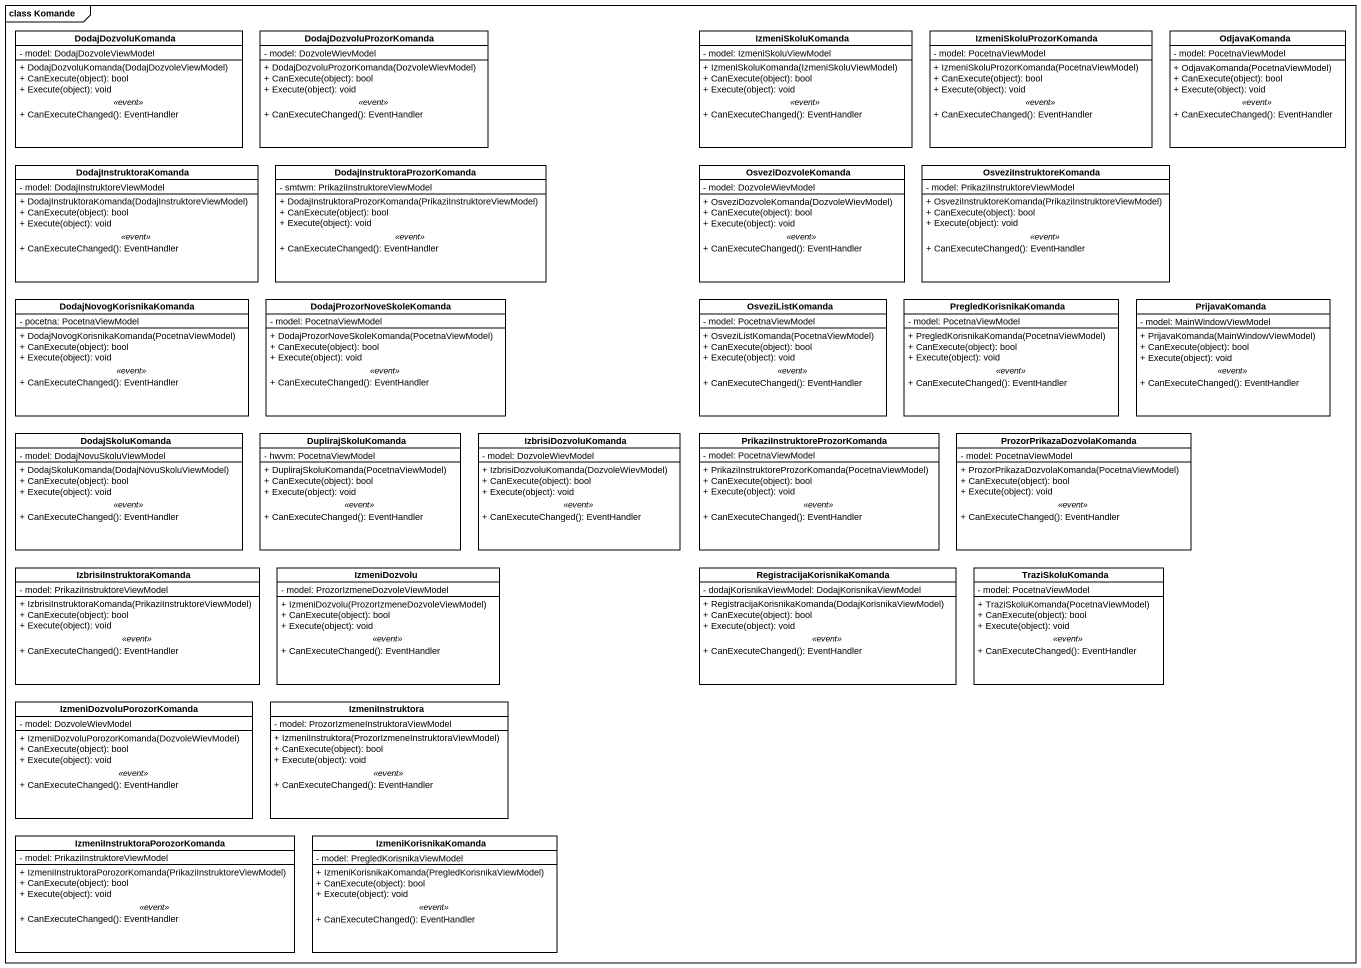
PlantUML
@startuml
mainframe class Komande
hide circle
hide empty members
skinparam classAttributeIconSize 0
class DodajDozvoluKomanda {
  - model: DodajDozvoleViewModel
  --
  + DodajDozvoluKomanda(DodajDozvoleViewModel)
  + CanExecute(object): bool
  + Execute(object): void
  .. <<event>> ..
  + CanExecuteChanged(): EventHandler
}
class DodajDozvoluProzorKomanda {
  - model: DozvoleWievModel
  --
  + DodajDozvoluProzorKomanda(DozvoleWievModel)
  + CanExecute(object): bool
  + Execute(object): void
  .. <<event>> ..
  + CanExecuteChanged(): EventHandler
}
class IzmeniSkoluKomanda {
  - model: IzmeniSkoluViewModel
  --
  + IzmeniSkoluKomanda(IzmeniSkoluViewModel)
  + CanExecute(object): bool
  + Execute(object): void
  .. <<event>> ..
  + CanExecuteChanged(): EventHandler
}
class IzmeniSkoluProzorKomanda {
  - model: PocetnaViewModel
  --
  + IzmeniSkoluProzorKomanda(PocetnaViewModel)
  + CanExecute(object): bool
  + Execute(object): void
  .. <<event>> ..
  + CanExecuteChanged(): EventHandler
}
class OdjavaKomanda {
  - model: PocetnaViewModel
  --
  + OdjavaKomanda(PocetnaViewModel)
  + CanExecute(object): bool
  + Execute(object): void
  .. <<event>> ..
  + CanExecuteChanged(): EventHandler
}
class DodajInstruktoraKomanda {
  - model: DodajInstruktoreViewModel
  --
  + DodajInstruktoraKomanda(DodajInstruktoreViewModel)
  + CanExecute(object): bool
  + Execute(object): void
  .. <<event>> ..
  + CanExecuteChanged(): EventHandler
}
class "DodajInstruktoraProzorKomanda" as DodajInstruktoraProzorKomand {
  - smtwm: PrikaziInstruktoreViewModel
  --
  + DodajInstruktoraProzorKomanda(PrikaziInstruktoreViewModel)
  + CanExecute(object): bool
  + Execute(object): void
  .. <<event>> ..
  + CanExecuteChanged(): EventHandler
}
class OsveziDozvoleKomanda {
  - model: DozvoleWievModel
  --
  + OsveziDozvoleKomanda(DozvoleWievModel)
  + CanExecute(object): bool
  + Execute(object): void
  .. <<event>> ..
  + CanExecuteChanged(): EventHandler
}
class OsveziInstruktoreKomanda {
  - model: PrikaziInstruktoreViewModel
  --
  + OsveziInstruktoreKomanda(PrikaziInstruktoreViewModel)
  + CanExecute(object): bool
  + Execute(object): void
  .. <<event>> ..
  + CanExecuteChanged(): EventHandler
}
class DodajNovogKorisnikaKomanda {
  - pocetna: PocetnaViewModel
  --
  + DodajNovogKorisnikaKomanda(PocetnaViewModel)
  + CanExecute(object): bool
  + Execute(object): void
  .. <<event>> ..
  + CanExecuteChanged(): EventHandler
}
class DodajProzorNoveSkoleKomanda {
  - model: PocetnaViewModel
  --
  + DodajProzorNoveSkoleKomanda(PocetnaViewModel)
  + CanExecute(object): bool
  + Execute(object): void
  .. <<event>> ..
  + CanExecuteChanged(): EventHandler
}
class OsveziListKomanda {
  - model: PocetnaViewModel
  --
  + OsveziListKomanda(PocetnaViewModel)
  + CanExecute(object): bool
  + Execute(object): void
  .. <<event>> ..
  + CanExecuteChanged(): EventHandler
}
class PregledKorisnikaKomanda {
  - model: PocetnaViewModel
  --
  + PregledKorisnikaKomanda(PocetnaViewModel)
  + CanExecute(object): bool
  + Execute(object): void
  .. <<event>> ..
  + CanExecuteChanged(): EventHandler
}
class PrijavaKomanda {
  - model: MainWindowViewModel
  --
  + PrijavaKomanda(MainWindowViewModel)
  + CanExecute(object): bool
  + Execute(object): void
  .. <<event>> ..
  + CanExecuteChanged(): EventHandler
}
class DodajSkoluKomanda {
  - model: DodajNovuSkoluViewModel
  --
  + DodajSkoluKomanda(DodajNovuSkoluViewModel)
  + CanExecute(object): bool
  + Execute(object): void
  .. <<event>> ..
  + CanExecuteChanged(): EventHandler
}
class DuplirajSkoluKomanda {
  - hwvm: PocetnaViewModel
  --
  + DuplirajSkoluKomanda(PocetnaViewModel)
  + CanExecute(object): bool
  + Execute(object): void
  .. <<event>> ..
  + CanExecuteChanged(): EventHandler
}
class IzbrisiDozvoluKomanda {
  - model: DozvoleWievModel
  --
  + IzbrisiDozvoluKomanda(DozvoleWievModel)
  + CanExecute(object): bool
  + Execute(object): void
  .. <<event>> ..
  + CanExecuteChanged(): EventHandler
}
class "PrikaziInstruktoreProzorKomanda" as PrikaziInstruktoreProzorKoma {
  - model: PocetnaViewModel
  --
  + PrikaziInstruktoreProzorKomanda(PocetnaViewModel)
  + CanExecute(object): bool
  + Execute(object): void
  .. <<event>> ..
  + CanExecuteChanged(): EventHandler
}
class ProzorPrikazaDozvolaKomanda {
  - model: PocetnaViewModel
  --
  + ProzorPrikazaDozvolaKomanda(PocetnaViewModel)
  + CanExecute(object): bool
  + Execute(object): void
  .. <<event>> ..
  + CanExecuteChanged(): EventHandler
}
class IzbrisiInstruktoraKomanda {
  - model: PrikaziInstruktoreViewModel
  --
  + IzbrisiInstruktoraKomanda(PrikaziInstruktoreViewModel)
  + CanExecute(object): bool
  + Execute(object): void
  .. <<event>> ..
  + CanExecuteChanged(): EventHandler
}
class IzmeniDozvolu {
  - model: ProzorIzmeneDozvoleViewModel
  --
  + IzmeniDozvolu(ProzorIzmeneDozvoleViewModel)
  + CanExecute(object): bool
  + Execute(object): void
  .. <<event>> ..
  + CanExecuteChanged(): EventHandler
}
class RegistracijaKorisnikaKomanda {
  - dodajKorisnikaViewModel: DodajKorisnikaViewModel
  --
  + RegistracijaKorisnikaKomanda(DodajKorisnikaViewModel)
  + CanExecute(object): bool
  + Execute(object): void
  .. <<event>> ..
  + CanExecuteChanged(): EventHandler
}
class TraziSkoluKomanda {
  - model: PocetnaViewModel
  --
  + TraziSkoluKomanda(PocetnaViewModel)
  + CanExecute(object): bool
  + Execute(object): void
  .. <<event>> ..
  + CanExecuteChanged(): EventHandler
}
class IzmeniDozvoluPorozorKomanda {
  - model: DozvoleWievModel
  --
  + IzmeniDozvoluPorozorKomanda(DozvoleWievModel)
  + CanExecute(object): bool
  + Execute(object): void
  .. <<event>> ..
  + CanExecuteChanged(): EventHandler
}
class IzmeniInstruktora {
  - model: ProzorIzmeneInstruktoraViewModel
  --
  + IzmeniInstruktora(ProzorIzmeneInstruktoraViewModel)
  + CanExecute(object): bool
  + Execute(object): void
  .. <<event>> ..
  + CanExecuteChanged(): EventHandler
}
class "IzmeniInstruktoraPorozorKomanda" as IzmeniInstruktoraPorozorKoma {
  - model: PrikaziInstruktoreViewModel
  --
  + IzmeniInstruktoraPorozorKomanda(PrikaziInstruktoreViewModel)
  + CanExecute(object): bool
  + Execute(object): void
  .. <<event>> ..
  + CanExecuteChanged(): EventHandler
}
class IzmeniKorisnikaKomanda {
  - model: PregledKorisnikaViewModel
  --
  + IzmeniKorisnikaKomanda(PregledKorisnikaViewModel)
  + CanExecute(object): bool
  + Execute(object): void
  .. <<event>> ..
  + CanExecuteChanged(): EventHandler
}
@enduml
